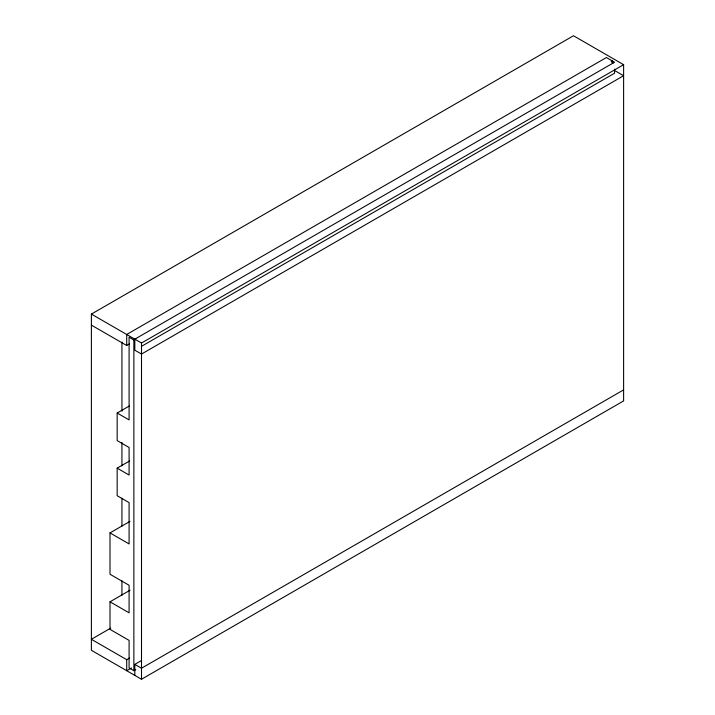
<?xml version="1.0" encoding="UTF-8"?>
<svg xmlns="http://www.w3.org/2000/svg" width="715" height="715" viewBox="0 0 715 715"><rect width="100%" height="100%" fill="white"/><g stroke="black" fill="none" stroke-linecap="round" stroke-linejoin="round"><path stroke-width="1.07" d="M91.386 314.091L573.493 35.75L623.614 64.69L623.614 400.909L141.507 679.25L91.386 650.31L91.386 314.091L141.507 343.03L623.614 64.69M135.805 669.589L133.866 670.706L129.093 667.953L129.093 640.39L110.003 629.37L110.003 601.807L129.093 612.835L129.093 585.272L110.003 574.252L110.003 532.907L129.093 543.936L129.093 502.6L117.162 495.709L117.162 468.146L129.093 475.037L129.093 447.483L117.162 440.592L117.162 413.029L129.093 419.919L129.093 337.239L133.866 340L135.805 338.883M91.386 325.119L126.707 345.506L129.612 343.835M141.597 346.283L614.543 73.234L614.543 69.096M117.162 413.029L129.576 405.861M117.162 468.146L129.576 460.978M110.003 532.907L130.05 521.333M110.003 601.807L130.05 590.232M110.709 628.136L91.386 639.29L126.707 659.686L129.612 658.006M134.822 675.389L134.822 664.369L141.597 660.463M131.542 667.917L126.707 670.706L126.707 659.686M623.614 389.881L141.507 668.23L134.822 664.369M613.354 62.893L611.2 61.651L612.398 60.963L612.398 62.804M614.936 70.705L623.614 75.71L141.507 354.05L134.822 350.198L134.822 339.169L614.543 62.205L606.427 57.522L126.707 334.486L126.707 345.506M141.507 343.03L141.507 679.25M133.866 340L133.866 670.706M121.934 342.038L121.934 411.214M121.934 442.451L121.934 465.885M121.934 498.239L121.934 526.133M121.934 580.803L121.934 595.309"/></g></svg>
